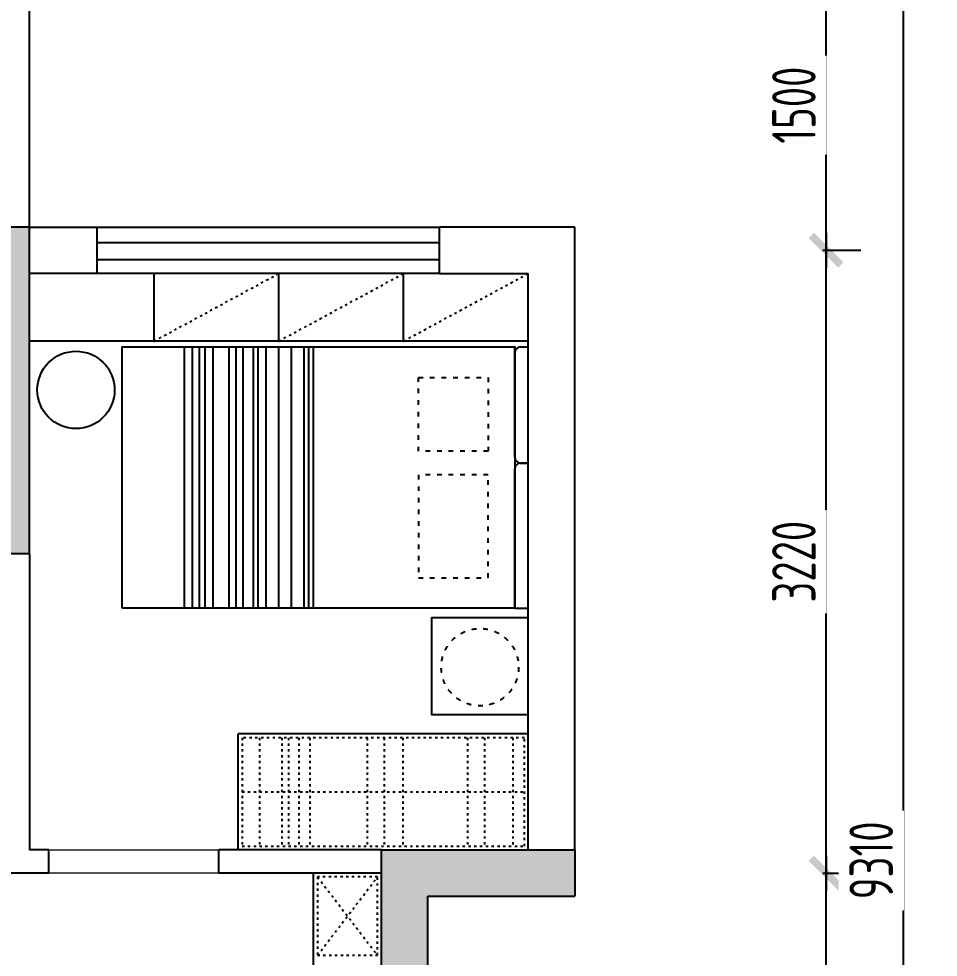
# Model space of a CAD drawing. Header units: inches. Extents: x -41 to 18814, y 11 to 13475.
# Drawn here: x 14059 to 18814, y 6165 to 11017 of the extents above; entities that cross this region are included whole.
import ezdxf

# ---------------------------------------------------------------- set-up
doc = ezdxf.new("R2010")
doc.units = ezdxf.units.IN
doc.header["$MEASUREMENT"] = 0
doc.linetypes.add('ACAD_ISO03W100', pattern=[30, 12, -18])
doc.linetypes.add('iGo户型优化10', pattern=[30, 12, -18])
for name, color, linetype in [('EVH 立面填充', 8, 'Continuous'), ('IBS-003-建筑窗框', 3, 'Continuous'), ('IBS-182-原建筑非承重墙', 150, 'Continuous'), ('IBS-200-原建筑承重墙柱', 200, 'Continuous'), ('IBS-63-原建筑窗', 63, 'Continuous'), ('IDS-040-固定高家具', 40, 'Continuous'), ('IFF-51-活动家具', 51, 'Continuous'), ('外标注', 50, 'Continuous')]:
    doc.layers.add(name, color=color, linetype=linetype)
doc.layers.add('门', color=65, linetype='Continuous', lineweight=13)
doc.styles.add('HBA-DIMT', font='ARCHS.SHX', dxfattribs={"width": 0.8})
doc.dimstyles.new('HBA_40', dxfattribs={"dimscale": 50, "dimtxt": 2.5, "dimasz": 0.1, "dimexe": 2, "dimexo": 2.5, "dimgap": 0.6, "dimtad": 1, "dimdec": 0, "dimrnd": 5, "dimzin": 0, "dimtxsty": 'HBA-DIMT', "dimblk": 'HBA_DIMENSION_TICK', "dimblk1": 'HBA_DIMENSION_TICK', "dimblk2": 'HBA_DIMENSION_TICK', "dimcen": 0.125, "dimclrd": 44, "dimclre": 44, "dimclrt": 2, "dimadec": 0, "dimazin": 0, "dimtfac": 1, "dimtdec": 0, "dimtix": 1, "dimtmove": 1, "dimatfit": 3, "dimldrblk": 'HBA_Leader_Dot', "dimfxl": 0, "dimtvp": 1, "dimtfill": 1, "dimtolj": 1, "dimtzin": 0, "dimarcsym": 0})

# ---------------------------------------------------------------- blocks, each defined once
blk = doc.blocks.new('HBA_DIMENSION_TICK')
at = {"color": 0, "linetype": 'ByBlock'}
for p, q in [((-10, 0), (0, 0)), ((0, 0), (10, 0))]:
    blk.add_line(p, q, dxfattribs=at)
at = {"color": 50, "linetype": 'ByBlock'}
blk.add_solid([(-10, -7), (-7, -10), (7, 10), (10, 7)], dxfattribs=at)
blk = doc.blocks.new('*D44')
at = {"layer": 'Defpoints', "color": 0, "transparency": 16777216}
for p in [(17992.2, 6599.8), (18234, 6599.8), (17992.2, 3809.8)]:
    blk.add_point(p, dxfattribs=at)
at = {"layer": '外标注', "color": 44, "lineweight": -2, "transparency": 16777216}
for p, q in [((18217.2, 6599.8), (18414, 6599.8)), ((18234, 3818.8), (18234, 6590.8)), ((18217.2, 3809.8), (18414, 3809.8))]:
    blk.add_line(p, q, dxfattribs=at)
at = {"layer": '外标注', "color": 44, "lineweight": -2, "transparency": 16777216, "xscale": 9, "yscale": 9, "zscale": 9}
for p, rotation in [((18234, 6599.8), 90), ((18234, 3809.8), 270)]:
    blk.add_blockref('HBA_DIMENSION_TICK', p, dxfattribs=dict(at, rotation=rotation))
at = {"layer": '外标注', "color": 2, "transparency": 16777216, "insert": (18067.5, 5204.8), "char_height": 225, "attachment_point": 5, "rotation": 90, "style": 'HBA-DIMT', "bg_fill": 3, "box_fill_scale": 1.25, "bg_fill_color": 256, "bg_fill_true_color": 13158600, "bg_fill_transparency": 0}
blk.add_mtext('\\A1;2790', dxfattribs=at)
blk = doc.blocks.new('HBA_Leader_Dot')
at = {"color": 0, "linetype": 'ByBlock'}
blk.add_line((-5, 0), (-10, 0), dxfattribs=at)
at = {"color": 0, "linetype": 'ByBlock', "const_width": 5}
blk.add_lwpolyline([(-2.5, 0, 1), (2.5, 0, 1)], format="xyb", close=True, dxfattribs=at)
blk = doc.blocks.new('*D45')
at = {"layer": 'Defpoints', "color": 0, "transparency": 16777216}
for p in [(17992.2, 9819.8), (18234, 9819.8), (17992.2, 6599.8)]:
    blk.add_point(p, dxfattribs=at)
at = {"layer": '外标注', "color": 44, "lineweight": -2, "transparency": 16777216}
for p, q in [((18217.2, 9819.8), (18414, 9819.8)), ((18234, 6608.8), (18234, 9810.8)), ((18217.2, 6599.8), (18414, 6599.8))]:
    blk.add_line(p, q, dxfattribs=at)
at = {"layer": '外标注', "color": 44, "lineweight": -2, "transparency": 16777216, "xscale": 9, "yscale": 9, "zscale": 9}
for p, rotation in [((18234, 9819.8), 90), ((18234, 6599.8), 270)]:
    blk.add_blockref('HBA_DIMENSION_TICK', p, dxfattribs=dict(at, rotation=rotation))
at = {"layer": '外标注', "color": 2, "transparency": 16777216, "insert": (18067.5, 8209.8), "char_height": 225, "attachment_point": 5, "rotation": 90, "style": 'HBA-DIMT', "bg_fill": 3, "box_fill_scale": 1.25, "bg_fill_color": 256, "bg_fill_true_color": 13158600, "bg_fill_transparency": 0}
blk.add_mtext('\\A1;3220', dxfattribs=at)
blk = doc.blocks.new('*D46')
at = {"layer": 'Defpoints', "color": 0, "transparency": 16777216}
for p in [(17992.2, 11320), (18234, 11320), (17992.2, 9819.8)]:
    blk.add_point(p, dxfattribs=at)
at = {"layer": '外标注', "color": 44, "lineweight": -2, "transparency": 16777216}
for p, q in [((18217.2, 11320), (18414, 11320)), ((18234, 9828.8), (18234, 11311)), ((18217.2, 9819.8), (18414, 9819.8))]:
    blk.add_line(p, q, dxfattribs=at)
at = {"layer": '外标注', "color": 44, "lineweight": -2, "transparency": 16777216, "xscale": 9, "yscale": 9, "zscale": 9}
for p, rotation in [((18234, 11320), 90), ((18234, 9819.8), 270)]:
    blk.add_blockref('HBA_DIMENSION_TICK', p, dxfattribs=dict(at, rotation=rotation))
at = {"layer": '外标注', "color": 2, "transparency": 16777216, "insert": (18067.5, 10569.9), "char_height": 225, "attachment_point": 5, "rotation": 90, "style": 'HBA-DIMT', "bg_fill": 3, "box_fill_scale": 1.25, "bg_fill_color": 256, "bg_fill_true_color": 13158600, "bg_fill_transparency": 0}
blk.add_mtext('\\A1;1500', dxfattribs=at)
blk = doc.blocks.new('*D47')
at = {"layer": 'Defpoints', "color": 0, "transparency": 16777216}
for p in [(18234, 11320), (18634, 11320), (18234, 2011.5)]:
    blk.add_point(p, dxfattribs=at)
at = {"layer": '外标注', "color": 44, "lineweight": -2, "transparency": 16777216}
for p, q in [((18459, 11320), (18814, 11320)), ((18634, 2020.5), (18634, 11311)), ((18459, 2011.5), (18814, 2011.5))]:
    blk.add_line(p, q, dxfattribs=at)
at = {"layer": '外标注', "color": 44, "lineweight": -2, "transparency": 16777216, "xscale": 9, "yscale": 9, "zscale": 9}
for p, rotation in [((18634, 11320), 90), ((18634, 2011.5), 270)]:
    blk.add_blockref('HBA_DIMENSION_TICK', p, dxfattribs=dict(at, rotation=rotation))
at = {"layer": '外标注', "color": 2, "transparency": 16777216, "insert": (18467.5, 6665.7), "char_height": 225, "attachment_point": 5, "rotation": 90, "style": 'HBA-DIMT', "bg_fill": 3, "box_fill_scale": 1.25, "bg_fill_color": 256, "bg_fill_true_color": 13158600, "bg_fill_transparency": 0}
blk.add_mtext('\\A1;9310', dxfattribs=at)

msp = doc.modelspace()

# ---------------------------------------------------------------- hatches: boundary and pattern name
at = {"layer": 'EVH 立面填充'}
h = msp.add_hatch(color=256, dxfattribs=at)
h.dxf.hatch_style = 1
h.paths.add_polyline_path([(13894, 9699.8), (13894, 8249.8), (14114, 8249.8), (14114, 9939.8), (13684, 9939.8), (13684, 9699.8)])
h = msp.add_hatch(color=256, dxfattribs=at)
h.dxf.hatch_style = 1
h.paths.add_polyline_path([(16174, 6479.8), (16934, 6479.8), (16934, 6719.8), (15934, 6719.8), (15934, 3689.8), (16174, 3689.8)])

# ---------------------------------------------------------------- linework, layer by layer
at = {"layer": 'IBS-003-建筑窗框', "color": 251, "ltscale": 10}
for p, q in [((14114, 9939.8), (14114, 11440)), ((14464, 9939.8), (16234, 9939.8)), ((16234, 9699.8), (14464, 9699.8))]:
    msp.add_line(p, q, dxfattribs=at)
at = {"layer": 'IBS-182-原建筑非承重墙'}
for p, q in [((14114, 9939.8), (14464, 9939.8)), ((14464, 9699.8), (14464, 9939.8)), ((16934, 9939.8), (16234, 9939.8)), ((16234, 9699.8), (16234, 9939.8)), ((16934, 6719.8), (16934, 9939.8)), ((14464, 9699.8), (14114, 9699.8)), ((16234, 9699.8), (16694, 9699.8)), ((16694, 6719.8), (16694, 9699.8)), ((14114, 8249.8), (14114, 6719.8)), ((14214, 6719.8), (14114, 6719.8)), ((14214, 6599.8), (14214, 6719.8)), ((15094, 6599.8), (15094, 6719.8)), ((15934, 6719.8), (15094, 6719.8)), ((14214, 6599.8), (13894, 6599.8)), ((15934, 6599.8), (15094, 6599.8))]:
    msp.add_line(p, q, dxfattribs=at)
at = {"layer": 'IBS-200-原建筑承重墙柱', "ltscale": 0.02}
for p, q in [((14114, 9939.8), (13684, 9939.8)), ((14114, 8249.8), (14114, 9939.8)), ((14114, 8249.8), (13894, 8249.8)), ((15934, 3689.8), (15934, 6719.8)), ((15934, 6719.8), (16934, 6719.8)), ((16934, 6719.8), (16934, 6479.8)), ((16174, 3689.8), (16174, 6479.8)), ((16174, 6479.8), (16934, 6479.8))]:
    msp.add_line(p, q, dxfattribs=at)
at = {"layer": 'IBS-63-原建筑窗'}
for p, q in [((14464, 9859.8), (16234, 9859.8)), ((14464, 9772.2), (16234, 9772.2))]:
    msp.add_line(p, q, dxfattribs=at)
at = {"layer": 'IDS-040-固定高家具'}
for p, q in [((14759, 9349.8), (14759, 9699.8)), ((15404, 9349.8), (15404, 9699.8)), ((16049, 9349.8), (16049, 9699.8)), ((16694, 9349.8), (14114, 9349.8)), ((16694, 7319.8), (15194, 7319.8)), ((15194, 6719.8), (15194, 7319.8)), ((15584, 3929.8), (15584, 6599.8))]:
    msp.add_line(p, q, dxfattribs=at)
at = {"layer": 'IDS-040-固定高家具', "linetype": 'ACAD_ISO03W100'}
for p, q in [((14759, 9349.8), (15404, 9699.8)), ((15404, 9349.8), (16049, 9699.8)), ((16049, 9349.8), (16694, 9699.8)), ((15303.1, 7299.8), (15303.1, 6739.8)), ((15419.7, 7299.8), (15419.7, 6739.8)), ((15453.4, 7299.8), (15453.4, 6739.8)), ((15507.9, 7299.8), (15507.9, 6739.8)), ((15564.9, 7299.8), (15564.9, 6739.8)), ((15860.4, 7299.8), (15860.4, 6739.8)), ((15948.5, 7299.8), (15948.5, 6739.8)), ((16044.4, 7299.8), (16044.4, 6739.8)), ((16378.8, 7299.8), (16378.8, 6739.8)), ((16466.9, 7299.8), (16466.9, 6739.8)), ((16614.6, 7299.8), (16614.6, 6739.8)), ((15214, 7019.8), (16674, 7019.8)), ((15604, 6174.8), (15914, 6579.8)), ((15604, 6579.8), (15914, 6174.8))]:
    msp.add_line(p, q, dxfattribs=at)
for points in [[(15214, 6739.8), (16674, 6739.8), (16674, 7299.8), (15214, 7299.8)], [(15604, 6174.8), (15914, 6174.8), (15914, 6579.8), (15604, 6579.8)]]:
    msp.add_lwpolyline(points, close=True, dxfattribs=at)
at = {"layer": 'IDS-040-固定高家具'}
msp.add_circle((14354.8, 9097.7), 200, dxfattribs=at)
for p in [(14759, 9349.8), (15404, 9349.8), (16049, 9349.8)]:
    msp.add_point(p, dxfattribs=at)
at = {"layer": 'IFF-51-活动家具', "color": 250}
for p, q in [((14915.3, 7969.8), (14915.3, 9319.8)), ((14957.1, 7969.8), (14957.1, 9319.8)), ((14992.8, 7969.8), (14992.8, 9319.8)), ((15022.7, 7969.8), (15022.7, 9319.8)), ((15064.4, 7969.8), (15064.4, 9319.8)), ((15147.9, 7969.8), (15147.9, 9319.8)), ((15183.6, 7969.8), (15183.6, 9319.8)), ((15219.4, 7969.8), (15219.4, 9319.8)), ((15273.1, 7969.8), (15273.1, 9319.8)), ((15296.9, 7969.8), (15296.9, 9319.8)), ((15338.6, 7969.8), (15338.6, 9319.8)), ((15404.2, 7969.8), (15404.2, 9319.8)), ((15469.8, 7969.8), (15469.8, 9319.8)), ((15535.4, 7969.8), (15535.4, 9319.8)), ((15559.2, 7969.8), (15559.2, 9319.8)), ((15583.1, 7969.8), (15583.1, 9319.8))]:
    msp.add_line(p, q, dxfattribs=at)
at = {"layer": 'IFF-51-活动家具'}
for p, q in [((16624, 8749.8), (16624, 9319.8)), ((16654, 9319.8), (16694, 9319.8)), ((16694, 7969.8), (16694, 9319.8)), ((16624, 7969.8), (16624, 8689.8)), ((16654, 8719.8), (16694, 8719.8)), ((16694, 8719.8), (16654, 8719.8))]:
    msp.add_line(p, q, dxfattribs=at)
at = {"layer": 'IFF-51-活动家具', "color": 7}
msp.add_line((16624, 7969.8), (16694, 7969.8), dxfattribs=at)
at = {"layer": 'IFF-51-活动家具'}
for points in [[(14594, 7969.8), (14594, 9319.8), (16624, 9319.8), (16624, 7969.8)], [(16694, 7419.8), (16694, 7919.8), (16194, 7919.8), (16194, 7419.8)]]:
    msp.add_lwpolyline(points, close=True, dxfattribs=at)
at = {"layer": 'IFF-51-活动家具', "color": 251, "linetype": 'iGo户型优化10', "ltscale": 2}
for points in [[(16486, 9162.7), (16486, 8780.3), (16125.6, 8780.3), (16125.6, 9162.7)], [(16486, 8126.9), (16486, 8659.3), (16125.6, 8659.3), (16125.6, 8126.9)]]:
    msp.add_lwpolyline(points, close=True, dxfattribs=at)
msp.add_circle((16444, 7664.3), 200, dxfattribs=at)
at = {"layer": 'IFF-51-活动家具'}
for centre, start, end in [((16654, 9289.8), 90, 180), ((16654, 8749.8), 180, 270), ((16654, 8689.8), 90, 180)]:
    msp.add_arc(centre, 30, start, end, dxfattribs=at)
at = {"layer": '门', "color": 8, "lineweight": 5}
msp.add_lwpolyline([(14214, 6719.8), (15094, 6719.8), (15094, 6599.8), (14214, 6599.8)], close=True, dxfattribs=at)

# ---------------------------------------------------------------- dimensions: what is measured, and where the dimension line sits
at = {"layer": '外标注'}
dim = msp.add_linear_dim(base=(18234, 6599.8), p1=(17992.2, 3809.8), p2=(17992.2, 6599.8), angle=270, dimstyle='HBA_40', override={"dimscale": 90, "dimfxl": 200, "dimfxlon": 1}, dxfattribs=at)
dim.commit()
dim.dimension.update_dxf_attribs({"geometry": '*D44', "text_midpoint": (18067.5, 5204.8)})

# ---------------------------------------------------------------- next in the draw order: dimensions: what is measured, and where the dimension line sits
dim = msp.add_linear_dim(base=(18234, 9819.8), p1=(17992.2, 6599.8), p2=(17992.2, 9819.8), angle=270, dimstyle='HBA_40', override={"dimscale": 90, "dimfxl": 200, "dimfxlon": 1}, dxfattribs=at)
dim.commit()
dim.dimension.update_dxf_attribs({"geometry": '*D45', "text_midpoint": (18067.5, 8209.8)})

# ---------------------------------------------------------------- next in the draw order: dimensions: what is measured, and where the dimension line sits
dim = msp.add_linear_dim(base=(18234, 11320), p1=(17992.2, 9819.8), p2=(17992.2, 11320), angle=270, dimstyle='HBA_40', override={"dimscale": 90, "dimfxl": 200, "dimfxlon": 1}, dxfattribs=at)
dim.commit()
dim.dimension.update_dxf_attribs({"geometry": '*D46', "text_midpoint": (18067.5, 10569.9)})

# ---------------------------------------------------------------- next in the draw order: dimensions: what is measured, and where the dimension line sits
dim = msp.add_linear_dim(base=(18633.954, 11320.0336), p1=(18233.954, 2011.4591), p2=(18233.954, 11320.0336), angle=90, dimstyle='HBA_40', override={"dimscale": 90, "dimfxl": 200, "dimfxlon": 1}, dxfattribs=at)
dim.commit()
dim.dimension.update_dxf_attribs({"geometry": '*D47', "text_midpoint": (18467.454, 6665.7464)})

doc.saveas('drawing.dxf')
